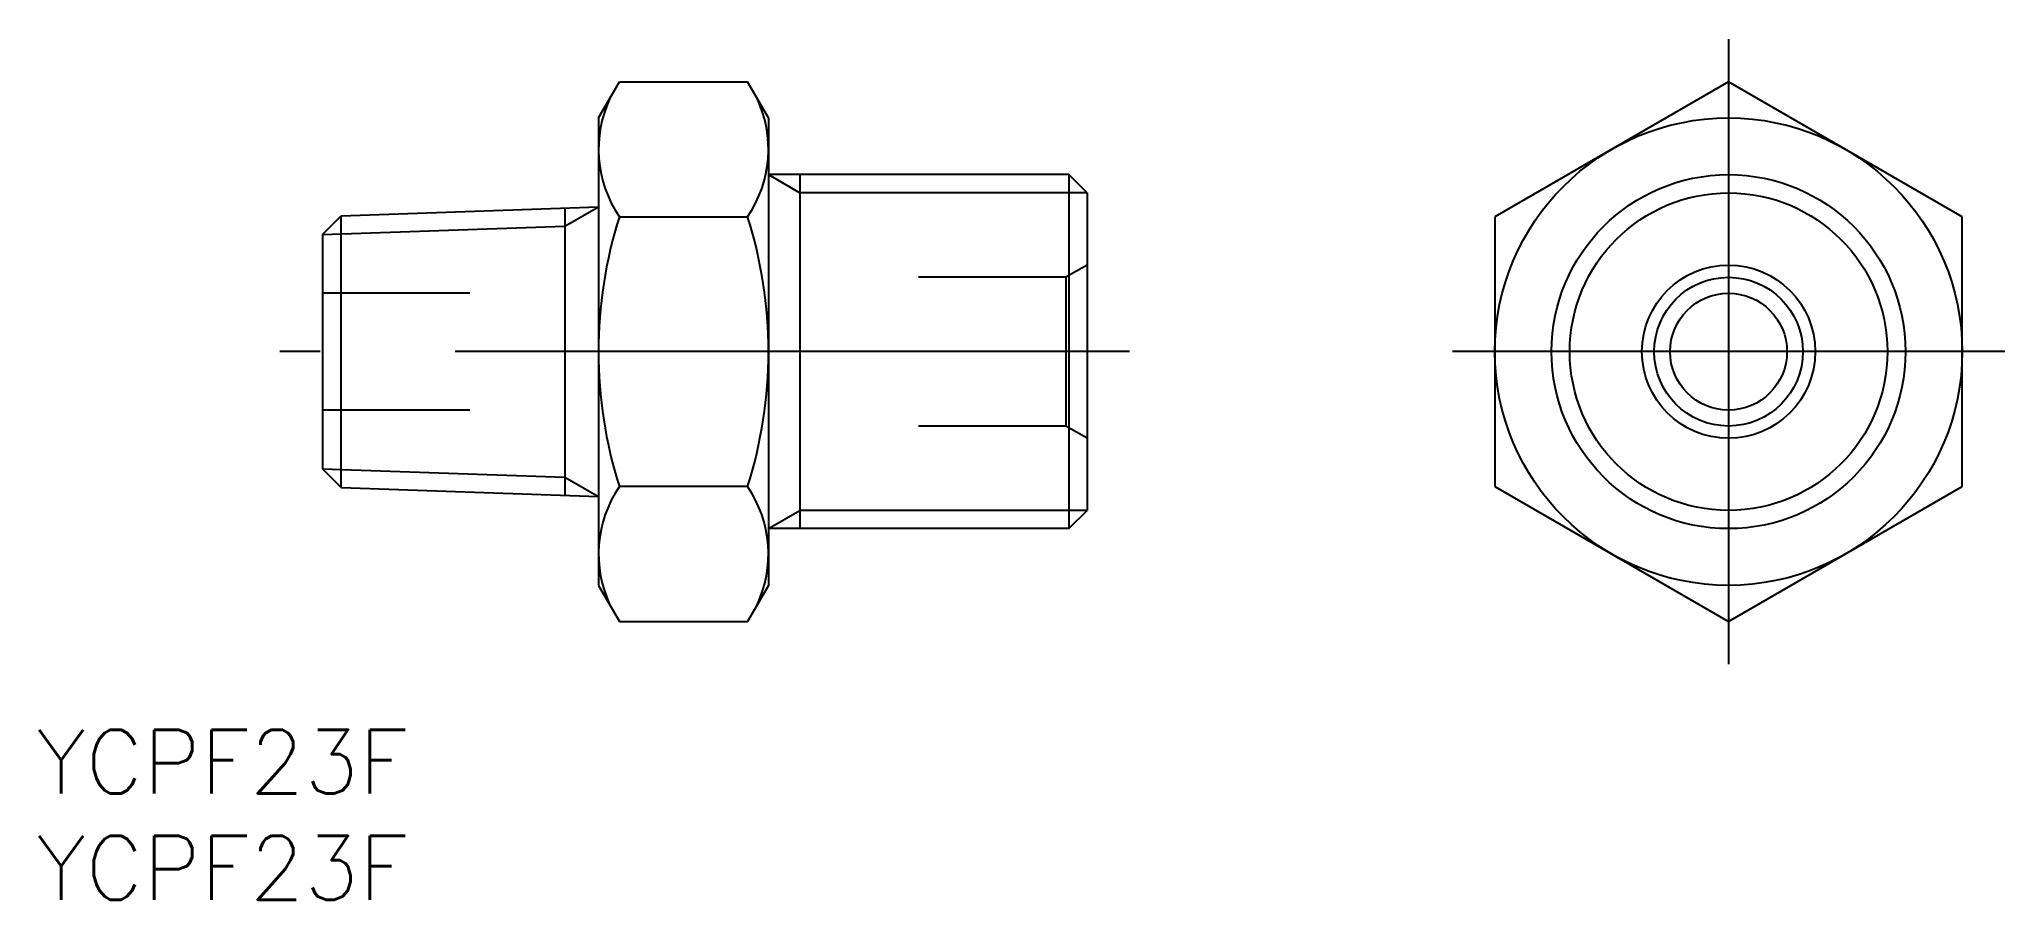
# Model space of a CAD drawing. Extents: x -79.5 to 13, y -25.8 to 14.7.
import ezdxf

# ---------------------------------------------------------------- set-up
doc = ezdxf.new("R2010")
doc.units = 0
doc.linetypes.add('CENTER', pattern=[50.8, 31.75, -6.35, 6.35, -6.35])
doc.linetypes.add('DASHED', pattern=[19.05, 12.7, -6.35])
doc.layers.get('0').update_dxf_attribs({"linetype": 'CONTINUOUS'})
doc.layers.add('CENTER', color=1, linetype='CENTER')
doc.styles.get("Standard").update_dxf_attribs({"font": 'txt.shx', "height": 3, "bigfont": 'bigfont.shx'})

msp = doc.modelspace()

# ---------------------------------------------------------------- linework, layer by layer
at = {"color": 7, "linetype": 'CONTINUOUS'}
for p, q in [((-53.2, 11), (-52.218, 12.702)), ((-52.218, 12.702), (-46.182, 12.702)), ((-45.2, 11), (-46.182, 12.702)), ((0, 12.702), (-11, 6.351)), ((11, 6.351), (0, 12.702)), ((-53.2, 11), (-53.2, -11)), ((-45.2, 11), (-45.2, -11)), ((-31.056, 8.331), (-45.2, 8.331)), ((-43.717, 8.331), (-43.717, -8.331)), ((-31.056, 8.331), (-31.056, -8.331)), ((-30.2, 7.475), (-31.056, 8.331)), ((-30.2, 7.475), (-30.2, -7.475)), ((-65.313, 6.4), (-53.2, 6.823)), ((-54.778, 6.767), (-54.778, -6.767)), ((-66.2, 5.513), (-65.313, 6.4)), ((-65.313, -6.4), (-65.313, 6.4)), ((-52.218, 6.351), (-46.182, 6.351)), ((-11, 6.351), (-11, -6.351)), ((11, -6.351), (11, 6.351)), ((-66.2, 5.513), (-66.2, -5.513)), ((-66.2, -5.513), (-65.313, -6.4)), ((-65.313, -6.4), (-53.2, -6.823)), ((-46.182, -6.351), (-52.218, -6.351)), ((-11, -6.351), (0, -12.702)), ((0, -12.702), (11, -6.351)), ((-31.056, -8.331), (-30.2, -7.475)), ((-31.056, -8.331), (-45.2, -8.331)), ((-53.2, -11), (-52.218, -12.702)), ((-45.2, -11), (-46.182, -12.702)), ((-52.218, -12.702), (-46.182, -12.702))]:
    msp.add_line(p, q, dxfattribs=at)
at = {"color": 3, "linetype": 'CONTINUOUS'}
for p, q in [((-45.2, 8.331), (-43.717, 7.475)), ((-30.2, 7.475), (-43.717, 7.475)), ((-54.778, 5.911), (-53.2, 6.823)), ((-66.2, 5.513), (-54.778, 5.911)), ((-66.2, -5.513), (-54.778, -5.911)), ((-54.778, -5.911), (-53.2, -6.823)), ((-45.2, -8.331), (-43.717, -7.475)), ((-30.2, -7.475), (-43.717, -7.475))]:
    msp.add_line(p, q, dxfattribs=at)
at = {"color": 3, "linetype": 'DASHED'}
for p, q in [((-30.2, 4.077), (-31.2, 3.5)), ((-31.2, 3.5), (-38.128, 3.5)), ((-31.2, 3.5), (-31.2, -3.5)), ((-59.257, 2.75), (-66.2, 2.75)), ((-59.257, -2.75), (-66.2, -2.75)), ((-31.2, -3.5), (-38.128, -3.5)), ((-30.2, -4.077), (-31.2, -3.5))]:
    msp.add_line(p, q, dxfattribs=at)
at = {"color": 7, "linetype": 'CONTINUOUS'}
for radius in [11, 8.331, 4.077, 3.5, 2.75]:
    msp.add_circle((0, 0), radius, dxfattribs=at)
at = {"color": 3, "linetype": 'CONTINUOUS'}
msp.add_circle((0, 0), 7.475, dxfattribs=at)
at = {"color": 7, "linetype": 'CONTINUOUS'}
for centre, radius, start, end in [((-47.577, 9.526), 5.623, 154.38425, 214.38425), ((-50.823, 9.526), 5.623, 325.61575, 25.61575), ((-32.182, 0), 21.018, 162.41205, 197.58795), ((-66.218, 0), 21.018, 342.41205, 17.58795), ((-47.577, -9.526), 5.623, 145.61575, 205.61575), ((-50.823, -9.526), 5.623, 334.38425, 34.38425)]:
    msp.add_arc(centre, radius, start, end, dxfattribs=at)
at = {"layer": 'CENTER', "color": 1, "linetype": 'CENTER'}
for p, q in [((0, 14.702), (0, -14.702)), ((-28.2, 0), (-68.2, 0)), ((13, 0), (-13, 0))]:
    msp.add_line(p, q, dxfattribs=at)

# ---------------------------------------------------------------- texts
at = {"color": 7, "linetype": 'CONTINUOUS'}
for p in [(-79.655, -20.795), (-79.655, -25.795)]:
    msp.add_text('YCPF23F', height=3, dxfattribs=at).set_placement(p)

doc.saveas('drawing.dxf')
